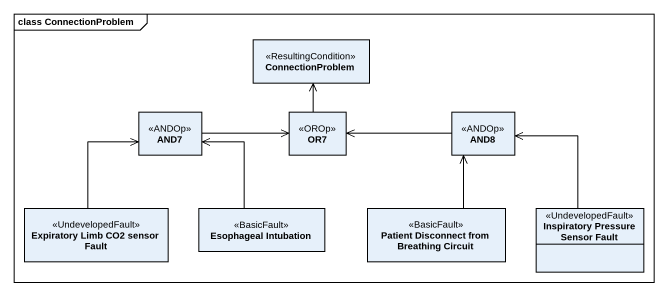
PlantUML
@startuml
mainframe class ConnectionProblem
hide circle
hide empty members
class ConnectionProblem <<ResultingCondition>>
class AND7 <<ANDOp>>
class OR7 <<OROp>>
class AND8 <<ANDOp>>
class "Expiratory Limb CO2 sensor Fault" as Expiratory_Limb_CO2_sensor <<UndevelopedFault>>
class "Esophageal Intubation" as Esophageal_Intubation <<BasicFault>>
class "Patient Disconnect from Breathing Circuit" as Patient_Disconnect_from <<BasicFault>>
class "Inspiratory Pressure Sensor Fault" as Inspiratory_Pressure_Sensor <<UndevelopedFault>>
AND7 -right-> OR7
OR7 -up-> ConnectionProblem
AND8 -left-> OR7
Expiratory_Limb_CO2_sensor -up-> AND7
Esophageal_Intubation -up-> AND7
Patient_Disconnect_from -up-> AND8
Inspiratory_Pressure_Sensor -up-> AND8
@enduml
